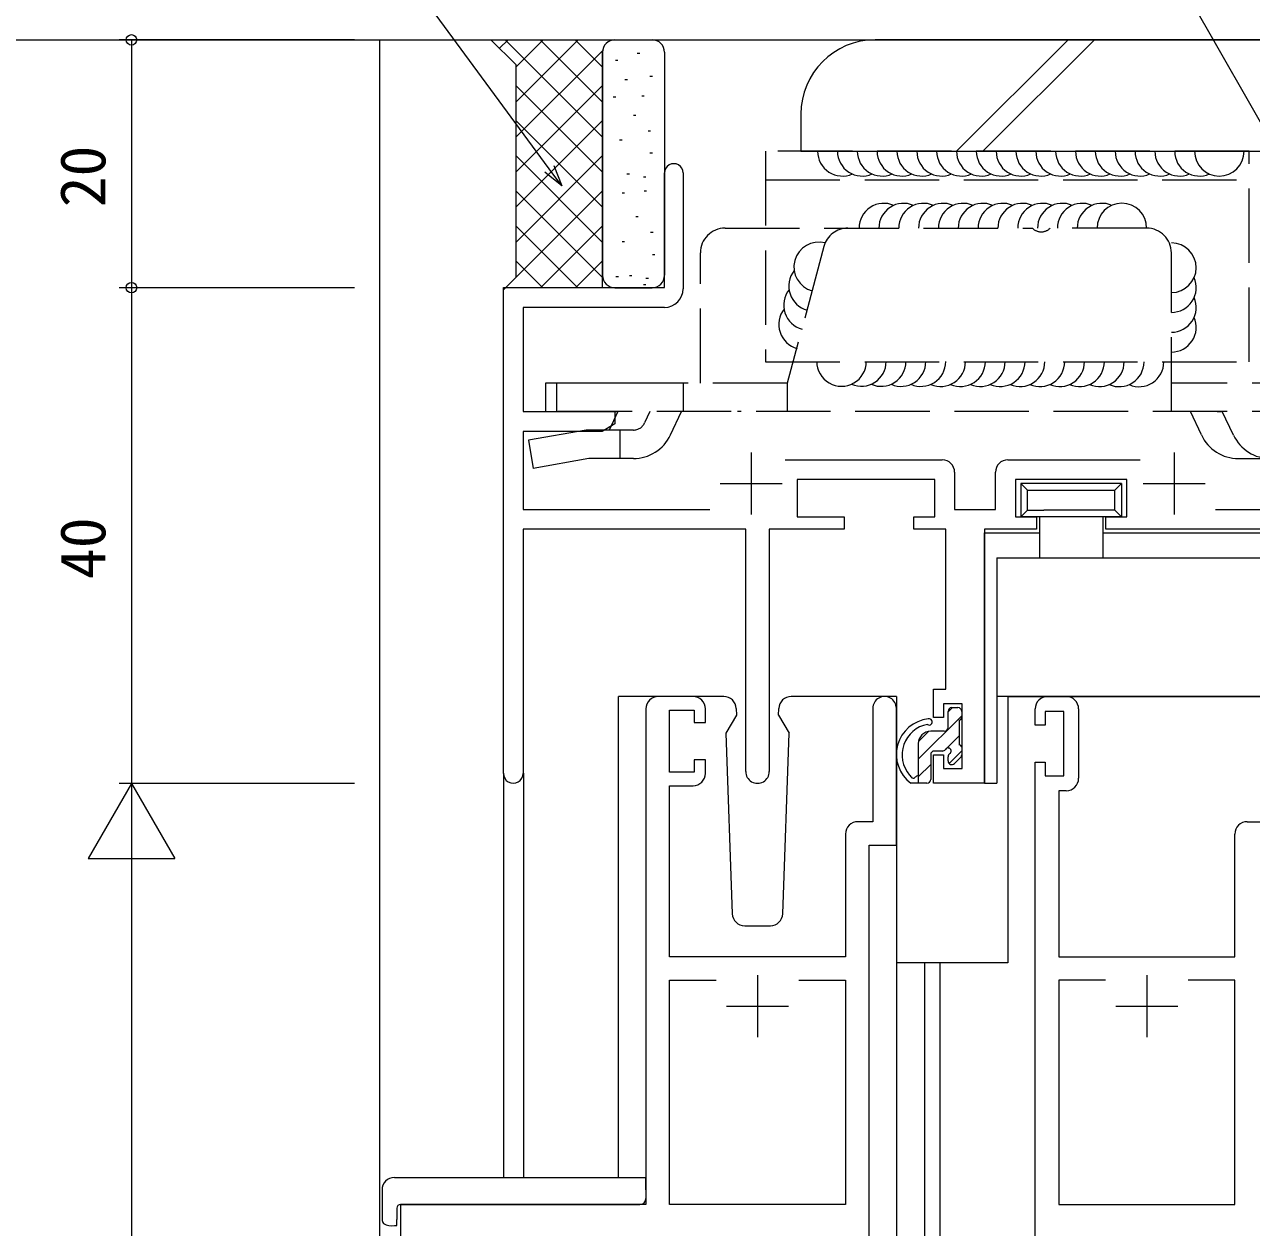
# Model space of a CAD drawing. Units: millimetres, scale not verified. Extents: x -594 to 539, y -420 to 386.
# Drawn here: x -487.4 to -388.4, y 137.6 to 234.6 of the extents above; entities that cross this region are included whole.
import ezdxf
from ezdxf.enums import TextEntityAlignment as Align

# ---------------------------------------------------------------- set-up
doc = ezdxf.new("R2010")
doc.units = ezdxf.units.MM
doc.header["$LTSCALE"] = 2
doc.linetypes.add('DASHED3', pattern=[4, 3, -1])
for name, color, linetype, lineweight in [('0-3_YKK_11', 7, 'Continuous', 9), ('0-4_YKK_12', 2, 'Continuous', 9), ('0-5_YKK_13', 4, 'Continuous', 9), ('0-7_YKK_D', 6, 'Continuous', 9), ('0-8_YSS_K', 3, 'Continuous', 9), ('0-9_YSS_KE', 3, 'Continuous', 9)]:
    doc.layers.add(name, color=color, linetype=linetype, lineweight=lineweight)
doc.styles.add('ＭＳ ゴシック', font='')
doc.styles.get('ＭＳ ゴシック').set_extended_font_data('MS Gothic')

msp = doc.modelspace()

# ---------------------------------------------------------------- linework, layer by layer
at = {"layer": '0-3_YKK_11'}
for p, q in [((-435.757, 213.41), (-435.757, 222.66)), ((-434.257, 222.66), (-434.257, 213.309)), ((-448.757, 213.41), (-435.757, 213.41)), ((-448.757, 174.209), (-448.757, 213.41)), ((-447.157, 211.81), (-447.157, 203.409)), ((-435.757, 211.81), (-447.157, 211.81)), ((-447.157, 203.409), (-439.757, 203.409)), ((-439.757, 203.409), (-439.757, 202.41)), ((-439.757, 202.41), (-440.796, 201.809)), ((-447.157, 201.809), (-447.157, 195.51)), ((-440.796, 201.809), (-447.157, 201.809)), ((-428.757, 200.109), (-428.757, 195.109)), ((-394.657, 200.109), (-394.657, 195.109)), ((-426.036, 199.509), (-413.357, 199.509)), ((-408.057, 199.509), (-397.378, 199.509)), ((-412.357, 198.509), (-412.357, 195.51)), ((-409.057, 195.51), (-409.057, 198.509)), ((-431.257, 197.609), (-426.257, 197.609)), ((-425.057, 197.91), (-425.057, 194.91)), ((-413.957, 197.91), (-425.057, 197.91)), ((-413.957, 194.91), (-413.957, 197.91)), ((-407.457, 197.91), (-407.457, 194.91)), ((-398.457, 197.91), (-407.457, 197.91)), ((-398.457, 194.91), (-398.457, 197.91)), ((-397.157, 197.609), (-392.157, 197.609)), ((-447.157, 195.51), (-432.093, 195.51)), ((-412.357, 195.51), (-409.057, 195.51)), ((-391.32, 195.51), (-380.357, 195.51)), ((-425.057, 194.91), (-421.257, 194.91)), ((-421.257, 194.91), (-421.257, 193.91)), ((-415.657, 194.91), (-413.957, 194.91)), ((-415.657, 193.91), (-415.657, 194.91)), ((-407.457, 194.91), (-405.757, 194.91)), ((-405.757, 194.91), (-405.757, 193.91)), ((-400.157, 194.91), (-398.457, 194.91)), ((-400.157, 193.91), (-400.157, 194.91)), ((-447.157, 193.91), (-447.157, 174.209)), ((-429.207, 193.91), (-447.157, 193.91)), ((-429.207, 174.359), (-429.207, 193.91)), ((-427.307, 193.91), (-427.307, 174.359)), ((-421.257, 193.91), (-427.307, 193.91)), ((-413.057, 193.91), (-415.657, 193.91)), ((-413.057, 181.01), (-413.057, 193.91)), ((-409.957, 193.91), (-409.957, 173.409)), ((-405.757, 193.91), (-409.957, 193.91)), ((-380.457, 193.91), (-400.157, 193.91)), ((-433.457, 180.409), (-436.257, 180.409)), ((-414.057, 181.01), (-413.057, 181.01)), ((-414.057, 178.709), (-414.057, 181.01)), ((-404.857, 180.409), (-403.357, 180.409)), ((-437.257, 179.41), (-437.257, 159.41)), ((-435.357, 179.309), (-433.357, 179.309)), ((-435.357, 174.309), (-435.357, 179.309)), ((-433.357, 179.309), (-433.357, 178.31)), ((-432.457, 178.31), (-432.457, 179.41)), ((-418.957, 179.46), (-418.957, 170.309)), ((-417.057, 168.41), (-417.057, 179.46)), ((-413.257, 179.81), (-413.257, 178.709)), ((-411.757, 179.81), (-413.257, 179.81)), ((-411.757, 174.609), (-411.757, 179.81)), ((-405.857, 178.109), (-405.857, 179.41)), ((-405.057, 179.21), (-405.057, 178.109)), ((-403.557, 179.21), (-405.057, 179.21)), ((-403.557, 174.009), (-403.557, 179.21)), ((-402.357, 179.41), (-402.357, 173.809)), ((-433.357, 178.31), (-432.457, 178.31)), ((-413.257, 178.709), (-414.057, 178.709)), ((-405.057, 178.109), (-405.857, 178.109)), ((-433.357, 175.31), (-433.357, 174.309)), ((-432.457, 175.31), (-433.357, 175.31)), ((-432.457, 174.209), (-432.457, 175.31)), ((-414.057, 175.71), (-413.257, 175.71)), ((-414.057, 173.409), (-414.057, 175.71)), ((-413.257, 175.71), (-413.257, 174.609)), ((-433.357, 174.309), (-435.357, 174.309)), ((-413.257, 174.609), (-411.757, 174.609)), ((-405.857, 175.109), (-405.057, 175.109)), ((-405.857, 136.41), (-405.857, 175.109)), ((-405.057, 175.109), (-405.057, 174.009)), ((-435.357, 173.21), (-433.457, 173.21)), ((-435.357, 159.41), (-435.357, 173.21)), ((-409.957, 173.409), (-414.057, 173.409)), ((-405.057, 174.009), (-403.557, 174.009)), ((-403.957, 172.809), (-403.957, 159.41)), ((-403.357, 172.809), (-403.957, 172.809)), ((-418.957, 170.309), (-420.157, 170.309)), ((-388.757, 170.309), (-387.557, 170.309)), ((-421.157, 169.309), (-421.157, 159.41)), ((-389.757, 159.41), (-389.757, 169.309)), ((-419.257, 168.41), (-417.057, 168.41)), ((-419.257, 159.41), (-419.257, 168.41)), ((-437.257, 159.41), (-437.257, 139.41)), ((-421.157, 159.41), (-435.357, 159.41)), ((-419.257, 136.41), (-419.257, 159.41)), ((-403.957, 159.41), (-389.757, 159.41)), ((-435.357, 157.509), (-431.593, 157.509)), ((-435.357, 139.41), (-435.357, 157.509)), ((-428.257, 157.909), (-428.257, 152.909)), ((-424.92, 157.509), (-421.157, 157.509)), ((-424.92, 157.509), (-421.157, 157.509)), ((-421.157, 157.509), (-421.157, 139.41)), ((-403.957, 157.509), (-403.957, 139.41)), ((-400.193, 157.509), (-403.957, 157.509)), ((-400.193, 157.509), (-403.957, 157.509)), ((-396.857, 157.909), (-396.857, 152.909)), ((-389.757, 157.509), (-393.52, 157.509)), ((-389.757, 139.41), (-389.757, 157.509)), ((-430.757, 155.41), (-425.757, 155.41)), ((-399.357, 155.41), (-394.357, 155.41)), ((-457.057, 139.41), (-457.057, 116.41)), ((-437.257, 139.41), (-457.057, 139.41)), ((-421.157, 139.41), (-435.357, 139.41)), ((-403.957, 139.41), (-389.757, 139.41))]:
    msp.add_line(p, q, dxfattribs=at)
for centre, radius, start, end in [((-435.007, 222.66), 0.75, 359.99998, 180), ((-435.757, 213.309), 1.5, 270, 359.99998), ((-413.357, 198.509), 1, 0, 89.99998), ((-408.057, 198.509), 1, 90, 179.99998), ((-436.257, 179.41), 1, 90, 179.99998), ((-433.457, 179.41), 1, 0, 89.99998), ((-418.007, 179.46), 0.95, 359.99998, 180), ((-404.857, 179.41), 1, 90, 179.99998), ((-403.357, 179.41), 1, 0, 89.99998), ((-447.957, 174.209), 0.8, 179.99998, 0), ((-433.457, 174.209), 1, 270, 359.99998), ((-428.257, 174.359), 0.95, 179.99998, 0), ((-403.357, 173.809), 1, 270, 359.99998), ((-420.157, 169.309), 1, 90, 179.99998), ((-388.757, 169.309), 1, 90, 179.99998)]:
    msp.add_arc(centre, radius, start, end, dxfattribs=at)
at = {"layer": '0-4_YKK_12'}
for p, q in [((-436.257, 180.409), (-439.457, 180.409)), ((-439.457, 141.597), (-439.457, 180.409)), ((-417.057, 180.409), (-417.057, 28.722)), ((-408.057, 180.409), (-408.057, 158.91)), ((-408.057, 180.409), (-385.657, 180.409)), ((-448.757, 174.225), (-448.757, 141.597)), ((-447.127, 174.225), (-447.127, 141.597)), ((-414.757, 158.91), (-417.057, 158.91)), ((-414.757, 28.722), (-414.757, 158.91)), ((-408.057, 158.91), (-414.757, 158.91)), ((-413.557, 158.91), (-413.557, 28.722)), ((-457.057, 139.41), (-457.057, 28.722)), ((-452.957, 139.41), (-457.057, 139.41))]:
    msp.add_line(p, q, dxfattribs=at)
at = {"layer": '0-5_YKK_13', "linetype": 'DASHED3'}
for p, q in [((-427.607, 224.41), (-427.607, 207.41)), ((-388.607, 224.41), (-427.607, 224.41)), ((-388.607, 207.41), (-388.607, 224.41)), ((-427.607, 222.109), (-388.607, 222.109)), ((-430.868, 218.21), (-406.082, 218.21)), ((-396.868, 218.21), (-404.653, 218.21)), ((-432.868, 205.71), (-432.868, 216.21)), ((-422.899, 216.727), (-425.851, 205.71)), ((-394.868, 203.409), (-394.868, 216.21)), ((-427.607, 207.41), (-388.607, 207.41)), ((-445.368, 205.71), (-445.368, 203.409)), ((-425.851, 205.71), (-445.368, 205.71)), ((-436.868, 205.71), (-444.468, 205.71)), ((-444.468, 205.71), (-444.468, 203.409)), ((-434.231, 203.409), (-434.231, 205.71)), ((-425.851, 205.71), (-425.851, 203.409)), ((-382.368, 205.71), (-394.868, 205.71)), ((-382.368, 203.409), (-445.368, 203.409)), ((-440.346, 203.409), (-439.636, 203.409)), ((-439.517, 203.409), (-440.227, 201.91)), ((-436.935, 203.409), (-437.365, 202.487)), ((-435.281, 201.515), (-434.397, 203.409)), ((-429.568, 203.409), (-429.868, 203.409)), ((-392.455, 201.515), (-393.338, 203.409)), ((-391.168, 203.409), (-390.868, 203.409)), ((-389.858, 201.498), (-390.763, 203.409)), ((-442.067, 201.91), (-446.739, 201.086)), ((-438.272, 201.91), (-442.067, 201.91)), ((-439.343, 199.609), (-439.343, 201.91)), ((-446.739, 201.086), (-446.34, 198.821)), ((-441.866, 199.609), (-446.34, 198.821)), ((-438.272, 199.609), (-441.866, 199.609)), ((-389.464, 199.609), (-386.926, 199.609))]:
    msp.add_line(p, q, dxfattribs=at)
at = {"layer": '0-5_YKK_13'}
for p, q in [((-407.007, 197.609), (-406.471, 197.074)), ((-407.007, 197.609), (-407.007, 194.909)), ((-398.907, 197.609), (-407.007, 197.609)), ((-406.471, 195.445), (-406.471, 197.074)), ((-406.471, 197.074), (-399.443, 197.074)), ((-402.057, 197.609), (-406.057, 197.609)), ((-398.907, 197.609), (-399.443, 197.074)), ((-398.907, 197.609), (-398.907, 194.909)), ((-407.007, 194.909), (-406.471, 195.445)), ((-406.471, 195.445), (-405.157, 195.445)), ((-399.443, 195.445), (-405.157, 195.445)), ((-398.907, 194.909), (-407.007, 194.909)), ((-405.507, 194.909), (-405.507, 191.61)), ((-400.407, 194.909), (-400.407, 191.61)), ((-409.957, 173.409), (-409.957, 193.609)), ((-409.957, 193.609), (-405.507, 193.609)), ((-400.407, 193.609), (-380.657, 193.609)), ((-408.957, 191.61), (-383.357, 191.61)), ((-408.957, 191.61), (-400.057, 191.61)), ((-408.957, 191.61), (-408.957, 173.409)), ((-430.97, 180.409), (-433.457, 180.409)), ((-417.057, 180.409), (-425.543, 180.409)), ((-383.357, 180.409), (-408.957, 180.409)), ((-429.971, 179.444), (-429.952, 178.91)), ((-426.561, 178.91), (-426.543, 179.444)), ((-412.54, 179.51), (-412.887, 179.163)), ((-412.887, 177.91), (-412.887, 179.21)), ((-412.587, 179.51), (-412.087, 179.51)), ((-411.787, 179.21), (-411.787, 178.709)), ((-429.952, 178.91), (-430.799, 177.442)), ((-426.561, 178.91), (-425.714, 177.442)), ((-411.787, 178.849), (-415.287, 175.349)), ((-411.987, 178.509), (-411.987, 176.509)), ((-430.799, 177.442), (-430.29, 162.875)), ((-426.223, 162.875), (-425.714, 177.442)), ((-414.454, 177.595), (-415.272, 176.777)), ((-413.187, 177.609), (-414.287, 177.609)), ((-411.987, 177.235), (-412.98, 176.241)), ((-415.287, 176.609), (-415.287, 173.409)), ((-411.787, 176.309), (-411.787, 175.71)), ((-414.287, 175.71), (-414.287, 173.709)), ((-413.348, 176.009), (-413.987, 176.009)), ((-412.887, 175.209), (-412.887, 175.549)), ((-411.787, 176.02), (-412.804, 175.003)), ((-411.874, 175.497), (-412.374, 174.997)), ((-414.287, 174.935), (-415.287, 173.935)), ((-414.587, 173.409), (-415.887, 173.409)), ((-409.957, 173.409), (-408.957, 173.409)), ((-429.291, 161.909), (-427.222, 161.909)), ((-457.544, 141.597), (-437.257, 141.597)), ((-437.257, 140.597), (-437.257, 141.597)), ((-458.544, 140.597), (-458.544, 138.222)), ((-437.257, 140.597), (-437.257, 139.91)), ((-457.357, 139.109), (-457.357, 138.217)), ((-457.057, 139.41), (-437.757, 139.41)), ((-457.544, 137.718), (-457.357, 137.718)), ((-457.357, 137.718), (-457.357, 138.217))]:
    msp.add_line(p, q, dxfattribs=at)
msp.add_lwpolyline([(-398.907, 194.909), (-399.443, 195.445), (-399.443, 197.074)], dxfattribs=at)
at = {"layer": '0-5_YKK_13', "linetype": 'DASHED3'}
for centre, radius, start, end in [((-430.868, 216.21), 2, 90, 180), ((-420.967, 216.21), 2, 90, 165), ((-405.368, 218.91), 1, 224.427, 315.57298), ((-396.868, 216.21), 2, 0, 90), ((-438.272, 202.909), 1, 270, 335), ((-438.272, 202.909), 3.3, 270, 335), ((-389.464, 202.909), 3.3, 204.99998, 270), ((-386.876, 202.909), 3.3, 205.33087, 270)]:
    msp.add_arc(centre, radius, start, end, dxfattribs=at)
at = {"layer": '0-5_YKK_13'}
for centre, radius, start, end in [((-430.97, 179.41), 1, 2, 90), ((-425.543, 179.41), 1, 90, 178), ((-412.587, 179.21), 0.3, 90, 180), ((-412.087, 179.21), 0.3, 0, 90), ((-414.172, 175.73), 2.885, 96.0961, 233.54807), ((-414.087, 175.696), 2.504, 100.74782, 220.54193), ((-414.408, 178.359), 0.25, 234.41837, 106.36119), ((-411.987, 178.709), 0.2, 270, 0), ((-414.287, 176.609), 1, 90, 180), ((-413.187, 177.91), 0.3, 270, 0), ((-412.887, 176.009), 0.25, 303.05573, 146.94426), ((-411.987, 176.309), 0.2, 0, 90), ((-413.987, 175.71), 0.3, 90, 180), ((-413.348, 176.309), 0.3, 270, 326.94426), ((-412.587, 175.549), 0.3, 123.05573, 180), ((-412.587, 175.209), 0.3, 180, 314.99998), ((-412.087, 175.71), 0.3, 314.99998, 0), ((-416.147, 173.814), 0.3, 23.04961, 58.3781), ((-415.687, 174.009), 0.2, 203.04961, 323.1301), ((-415.287, 173.709), 0.3, 90, 143.1301), ((-414.587, 173.709), 0.3, 270, 0), ((-429.291, 162.91), 1, 182, 270), ((-427.222, 162.91), 1, 270, 358), ((-457.544, 140.597), 1, 90.0051, 180), ((-437.757, 139.91), 0.5, 270, 0), ((-457.057, 139.109), 0.3, 90, 180), ((-458.117, 138.194), 0.427, 176.2506, 225.91696), ((-457.771, 138.863), 1.168, 236.65906, 281.21634)]:
    msp.add_arc(centre, radius, start, end, dxfattribs=at)
at = {"layer": '0-7_YKK_D'}
for p, q in [((-445.049, 222.988), (-477.416, 266.99)), ((-384.197, 220.641), (-402.55, 252.791)), ((-460.756, 233.402), (-479.757, 233.402)), ((-478.757, 233.402), (-478.757, 213.402)), ((-444.042, 221.619), (-445.416, 222.718)), ((-444.042, 221.619), (-445.049, 222.988)), ((-444.682, 223.258), (-444.042, 221.619)), ((-460.756, 213.402), (-479.757, 213.402)), ((-460.757, 213.402), (-479.757, 213.402)), ((-478.757, 213.402), (-478.757, 173.402)), ((-478.757, 173.402), (-482.257, 167.34)), ((-460.757, 173.402), (-479.757, 173.402)), ((-460.757, 173.402), (-479.757, 173.402)), ((-478.757, 173.402), (-478.757, 161.278)), ((-478.757, 173.402), (-475.257, 167.34)), ((-482.257, 167.34), (-475.257, 167.34)), ((-478.757, 166.403), (-478.757, -128.965))]:
    msp.add_line(p, q, dxfattribs=at)
for centre in [(-478.757, 233.402), (-478.757, 213.402), (-478.757, 213.402)]:
    msp.add_circle(centre, 0.425, dxfattribs=at)
at = {"layer": '0-8_YSS_K'}
for p, q in [((-458.757, 233.41), (-458.757, 28.722)), ((-449.757, 233.41), (-447.757, 231.41)), ((-449.067, 232.719), (-448.377, 233.41)), ((-448.622, 233.41), (-440.757, 225.544)), ((-447.757, 231.201), (-445.548, 233.41)), ((-447.757, 228.373), (-442.72, 233.41)), ((-445.794, 233.41), (-440.757, 228.373)), ((-442.965, 233.41), (-440.757, 231.201)), ((-439.902, 233.399), (-439.892, 233.41)), ((-439.757, 233.41), (-436.757, 233.41)), ((-367.257, 233.41), (-418.757, 233.41)), ((-412.203, 224.41), (-403.203, 233.41)), ((-410.08, 224.41), (-401.08, 233.41)), ((-447.757, 225.544), (-440.746, 232.555)), ((-440.757, 213.402), (-440.757, 232.409)), ((-440.757, 232.409), (-440.757, 214.402)), ((-439.718, 231.774), (-439.518, 231.774)), ((-437.961, 232.315), (-437.761, 232.315)), ((-435.757, 232.409), (-435.757, 214.402)), ((-447.757, 231.41), (-447.757, 214.226)), ((-447.757, 229.716), (-440.757, 222.716)), ((-447.757, 222.716), (-440.757, 229.716)), ((-438.953, 230.197), (-438.753, 230.197)), ((-436.939, 230.477), (-436.739, 230.477)), ((-439.889, 228.794), (-439.689, 228.794)), ((-437.595, 228.887), (-437.395, 228.887)), ((-447.757, 219.887), (-440.757, 226.887)), ((-447.757, 226.887), (-440.757, 219.887)), ((-438.269, 227.332), (-438.069, 227.332)), ((-424.757, 227.41), (-424.757, 224.41)), ((-437.081, 226.07), (-436.881, 226.07)), ((-439.382, 225.328), (-439.182, 225.328)), ((-447.757, 217.059), (-440.757, 224.059)), ((-447.757, 224.059), (-440.757, 217.059)), ((-436.933, 224.289), (-436.733, 224.289)), ((-424.757, 224.41), (-349.757, 224.41)), ((-438.788, 222.582), (-438.588, 222.582)), ((-437.453, 222.36), (-437.253, 222.36)), ((-447.757, 214.23), (-440.757, 221.23)), ((-447.757, 221.23), (-440.757, 214.23)), ((-439.187, 221.064), (-438.987, 221.064)), ((-437.406, 221.213), (-437.206, 221.213)), ((-438.074, 219.135), (-437.874, 219.135)), ((-447.757, 218.402), (-442.757, 213.402)), ((-445.757, 213.402), (-440.757, 218.402)), ((-436.886, 217.873), (-436.686, 217.873)), ((-439.187, 217.131), (-438.987, 217.131)), ((-436.738, 216.092), (-436.538, 216.092)), ((-447.757, 215.574), (-445.585, 213.402)), ((-442.929, 213.402), (-440.757, 215.574)), ((-447.757, 214.226), (-448.757, 213.226)), ((-439.679, 214.317), (-439.479, 214.317)), ((-438.593, 214.385), (-438.393, 214.385)), ((-437.257, 214.162), (-437.057, 214.162)), ((-439.757, 213.402), (-436.757, 213.402)), ((-437.453, 213.649), (-437.253, 213.649))]:
    msp.add_line(p, q, dxfattribs=at)
for centre, radius, start, end in [((-439.757, 232.409), 1, 90, 180), ((-436.757, 232.409), 1, 0, 90), ((-418.757, 227.41), 6, 90, 180), ((-421.407, 224.41), 2, 180, 293.57817), ((-419.807, 224.41), 2, 180, 293.57817), ((-418.207, 224.41), 2, 180, 293.57817), ((-416.607, 224.41), 2, 180, 293.57817), ((-415.007, 224.41), 2, 180, 293.57817), ((-413.407, 224.41), 2, 180, 293.57817), ((-411.807, 224.41), 2, 180, 293.57817), ((-410.207, 224.41), 2, 180, 293.57817), ((-408.607, 224.41), 2, 180, 293.57817), ((-407.007, 224.41), 2, 180, 293.57817), ((-405.407, 224.41), 2, 180, 293.57817), ((-403.807, 224.41), 2, 180, 293.57817), ((-402.207, 224.41), 2, 180, 293.57817), ((-400.607, 224.41), 2, 180, 293.57817), ((-399.007, 224.41), 2, 180, 293.57817), ((-397.407, 224.41), 2, 180, 293.57817), ((-395.807, 224.41), 2, 180, 293.57817), ((-394.207, 224.41), 2, 180, 293.57817), ((-392.607, 224.41), 2, 180, 293.57817), ((-391.007, 224.41), 2, 180, 0), ((-418.068, 218.21), 2, 66.42181, 180), ((-416.468, 218.21), 2, 66.42181, 180), ((-414.868, 218.21), 2, 66.42181, 180), ((-413.268, 218.21), 2, 66.42181, 180), ((-411.668, 218.21), 2, 66.42181, 180), ((-410.068, 218.21), 2, 66.42181, 180), ((-408.468, 218.21), 2, 66.42181, 180), ((-406.868, 218.21), 2, 66.42181, 180), ((-405.268, 218.21), 2, 66.42181, 180), ((-403.668, 218.21), 2, 66.42181, 180), ((-402.068, 218.21), 2, 66.42181, 180), ((-400.468, 218.21), 2, 66.42181, 180), ((-398.868, 218.21), 2, 0, 180), ((-423.318, 215.077), 2, 75, 255), ((-394.868, 215.009), 2, 270, 90), ((-423.732, 213.532), 2, 141.42181, 255), ((-439.757, 214.402), 1, 180, 270), ((-436.757, 214.402), 1, 270, 0), ((-394.868, 213.409), 2, 270, 23.57817), ((-424.146, 211.986), 2, 141.42181, 255), ((-394.868, 211.809), 2, 270, 23.57817), ((-424.539, 210.435), 2, 141.42181, 255), ((-394.868, 210.209), 2, 270, 23.57817), ((-421.479, 207.445), 2, 179.9212, 359.9212), ((-419.879, 207.443), 2, 246.34303, 359.9212), ((-418.279, 207.441), 2, 246.34303, 359.9212), ((-416.679, 207.439), 2, 246.34303, 359.9212), ((-415.079, 207.436), 2, 246.34303, 359.9212), ((-413.479, 207.434), 2, 246.34303, 359.9212), ((-411.879, 207.432), 2, 246.34303, 359.9212), ((-410.279, 207.43), 2, 246.34303, 359.9212), ((-408.679, 207.428), 2, 246.34303, 359.9212), ((-407.079, 207.425), 2, 246.34303, 359.9212), ((-405.479, 207.423), 2, 246.34303, 359.9212), ((-403.879, 207.421), 2, 246.34303, 359.9212), ((-402.279, 207.419), 2, 246.34303, 359.9212), ((-400.679, 207.417), 2, 246.34303, 359.9212), ((-399.079, 207.414), 2, 246.34303, 359.9212), ((-397.479, 207.412), 2, 246.34303, 359.9212)]:
    msp.add_arc(centre, radius, start, end, dxfattribs=at)
at = {"layer": '0-9_YSS_KE'}
msp.add_line((-577.48, 233.41), (-367.757, 233.41), dxfattribs=at)

# ---------------------------------------------------------------- texts
at = {"layer": '0-7_YKK_D', "color": 4, "style": 'ＭＳ ゴシック'}
for s, p in [('20', (-479.757, 219.882)), ('40', (-479.757, 189.882))]:
    msp.add_text(s, height=3.666, rotation=90, dxfattribs=at).set_placement(p, align=Align.BOTTOM_LEFT)

doc.saveas('drawing.dxf')
